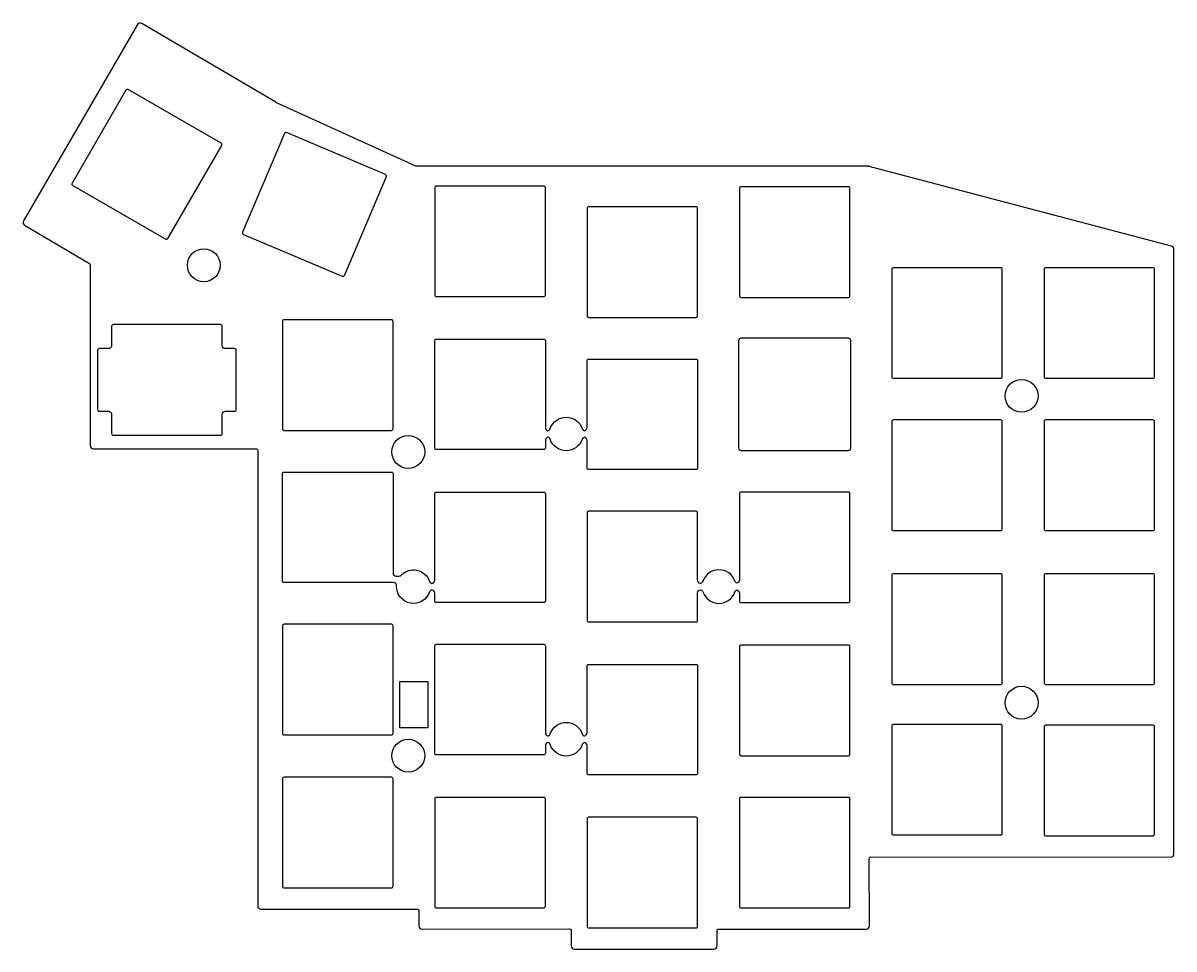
# Model space of a CAD drawing. Header units: millimetres. Extents: x -69 to 75, y -63 to 53.
import ezdxf

# ---------------------------------------------------------------- set-up
doc = ezdxf.new("R2010")
doc.units = ezdxf.units.MM
doc.layers.get('0').update_dxf_attribs({"linetype": 'CONTINUOUS'})

msp = doc.modelspace()

# ---------------------------------------------------------------- linework, layer by layer
for points in [[(36.81, -51.34), (74.21, -51.35, 0.414286), (74.61, -50.95), (74.61, 24.51, 0.340496), (74.31, 24.89), (36.61, 34.85, 0.064606), (36.5, 34.86), (-19.89, 34.86, -0.107447), (-19.97, 34.88), (-37.41, 42.84, -0.026167), (-37.43, 42.85), (-54.13, 52.69, 0.416296), (-54.68, 52.55), (-68.89, 28.04, 0.412535), (-68.75, 27.5), (-60.67, 22.75, -0.265852), (-60.57, 22.57), (-60.57, 0.01, 0.414214), (-60.17, -0.39), (-39.87, -0.39, -0.414214), (-39.67, -0.59), (-39.67, -57.44, 0.414214), (-39.27, -57.84), (-19.77, -57.84, -0.414217), (-19.57, -58.04), (-19.57, -59.94, 0.414341), (-19.17, -60.34), (-0.77, -60.33, -0.414341), (-0.57, -60.53), (-0.57, -62.43, 0.414266), (-0.17, -62.83), (17.23, -62.83, 0.414161), (17.63, -62.43), (17.63, -60.54, -0.414214), (17.83, -60.34), (36.23, -60.34, 0.414812), (36.63, -59.94), (36.61, -51.54, -0.414885)], [(-44.17, 37.46, 0.414214), (-44.25, 37.74), (-55.85, 44.44, 0.414214), (-56.13, 44.36), (-62.83, 32.76, 0.414214), (-62.75, 32.48), (-51.15, 25.78, 0.414214), (-50.87, 25.86)], [(-41.57, 26.63, 0.414214), (-41.46, 26.37), (-29.13, 21.13, 0.414214), (-28.87, 21.24), (-23.63, 33.57, 0.414214), (-23.74, 33.83), (-36.07, 39.07, 0.414214), (-36.33, 38.96)], [(-4, 18.6, 0.414214), (-3.8, 18.8), (-3.8, 32.2, 0.414214), (-4, 32.4), (-17.4, 32.4, 0.414214), (-17.6, 32.2), (-17.6, 18.8, 0.414214), (-17.4, 18.6)], [(34, 18.5, 0.414214), (34.2, 18.7), (34.2, 32.1, 0.414214), (34, 32.3), (20.6, 32.3, 0.414214), (20.4, 32.1), (20.4, 18.7, 0.414214), (20.6, 18.5)], [(15, 16, 0.414214), (15.2, 16.2), (15.2, 29.6, 0.414214), (15, 29.8), (1.6, 29.8, 0.414214), (1.4, 29.6), (1.4, 16.2, 0.414214), (1.6, 16)], [(53, 8.4, 0.414214), (53.2, 8.6), (53.2, 22, 0.414214), (53, 22.2), (39.6, 22.2, 0.414214), (39.4, 22), (39.4, 8.6, 0.414214), (39.6, 8.4)], [(72, 8.4, 0.414214), (72.2, 8.6), (72.2, 22, 0.414214), (72, 22.2), (58.6, 22.2, 0.414214), (58.4, 22), (58.4, 8.6, 0.414214), (58.6, 8.4)], [(-44.3, 1.3, 0.414214), (-44.1, 1.5), (-44.1, 3.9, -0.414214), (-43.7, 4.3), (-42.55, 4.3, 0.414214), (-42.35, 4.5), (-42.35, 11.9, 0.414214), (-42.55, 12.1), (-43.7, 12.1, -0.414214), (-44.1, 12.5), (-44.1, 14.9, 0.414214), (-44.3, 15.1), (-57.7, 15.1, 0.414214), (-57.9, 14.9), (-57.9, 12.5, -0.414214), (-58.3, 12.1), (-59.45, 12.1, 0.414214), (-59.65, 11.9), (-59.65, 4.5, 0.414214), (-59.45, 4.3), (-58.3, 4.3, -0.414214), (-57.9, 3.9), (-57.9, 1.5, 0.414214), (-57.7, 1.3)], [(-23, 1.9, 0.414214), (-22.8, 2.1), (-22.8, 15.5, 0.414214), (-23, 15.7), (-36.4, 15.7, 0.414214), (-36.6, 15.5), (-36.6, 2.1, 0.414214), (-36.4, 1.9)], [(1.4, 0.65, 0.353322), (1.08, 1.04, 0.264094), (0.79, 0.78, -0.717741), (-3.19, 0.78, 0.264094), (-3.48, 1.04, 0.353322), (-3.8, 0.65), (-3.8, -0.3, -0.414214), (-4, -0.5), (-17.4, -0.5, -0.414214), (-17.6, -0.3), (-17.6, 13.1, -0.414214), (-17.4, 13.3), (-4, 13.3, -0.414214), (-3.8, 13.1), (-3.8, 2.25, 0.353322), (-3.48, 1.86, 0.264094), (-3.19, 2.12, -0.717741), (0.79, 2.12, 0.264094), (1.08, 1.86, 0.353322), (1.4, 2.25), (1.4, 10.6, -0.414214), (1.6, 10.8), (15, 10.8, -0.414214), (15.2, 10.6), (15.2, -2.8, -0.414214), (15, -3), (1.6, -3, -0.414214), (1.4, -2.8)], [(34, -0.6, 0.414214), (34.3, -0.3), (34.3, 13.1, 0.414214), (34, 13.4), (20.6, 13.4, 0.414214), (20.3, 13.1), (20.3, -0.3, 0.414214), (20.6, -0.6)], [(53, -10.6, 0.414214), (53.2, -10.4), (53.2, 3, 0.414214), (53, 3.2), (39.6, 3.2, 0.414214), (39.4, 3), (39.4, -10.4, 0.414214), (39.6, -10.6)], [(72, -10.6, 0.414214), (72.2, -10.4), (72.2, 3, 0.414214), (72, 3.2), (58.6, 3.2, 0.414214), (58.4, 3), (58.4, -10.4, 0.414214), (58.6, -10.6)], [(-22.8, -3.5), (-22.8, -15.9, 0.414214), (-22.4, -16.3), (-22.08, -16.3, 0.208712), (-21.79, -16.17, -0.568618), (-18.26, -16.93, 0.281161), (-17.94, -17.2, 0.371294), (-17.6, -16.8), (-17.6, -6, -0.414214), (-17.4, -5.8), (-4, -5.8, -0.414214), (-3.8, -6), (-3.8, -19.4, -0.414214), (-4, -19.6), (-17.4, -19.6, -0.414214), (-17.6, -19.4), (-17.6, -18.4, 0.371294), (-17.94, -18, 0.281161), (-18.26, -18.27, -0.866453), (-22.35, -17.52, 0.425982), (-22.75, -17.1), (-36.4, -17.1, -0.414214), (-36.6, -16.9), (-36.6, -3.5, -0.414214), (-36.4, -3.3), (-23, -3.3, -0.414214)], [(34, -19.6, 0.414214), (34.2, -19.4), (34.2, -6, 0.414214), (34, -5.8), (20.6, -5.8, 0.414214), (20.4, -6), (20.4, -16.8, -0.335306), (20.11, -17.18, -0.246936), (19.84, -16.93, 0.717741), (15.86, -16.93, -0.281161), (15.54, -17.2, -0.371294), (15.2, -16.8), (15.2, -8.4, 0.414214), (15, -8.2), (1.6, -8.2, 0.414214), (1.4, -8.4), (1.4, -21.8, 0.414214), (1.6, -22), (15, -22, 0.414214), (15.2, -21.8), (15.2, -18.4, -0.371294), (15.54, -18, -0.281161), (15.86, -18.27, 0.717741), (19.84, -18.27, -0.246936), (20.11, -18.02, -0.335306), (20.4, -18.4), (20.4, -19.4, 0.414214), (20.6, -19.6)], [(53, -29.8, 0.414214), (53.2, -29.6), (53.2, -16.2, 0.414214), (53, -16), (39.6, -16, 0.414214), (39.4, -16.2), (39.4, -29.6, 0.414214), (39.6, -29.8)], [(72, -29.8, 0.414214), (72.2, -29.6), (72.2, -16.2, 0.414214), (72, -16), (58.6, -16, 0.414214), (58.4, -16.2), (58.4, -29.6, 0.414214), (58.6, -29.8)], [(-23, -36.1, 0.414214), (-22.8, -35.9), (-22.8, -22.5, 0.414214), (-23, -22.3), (-36.4, -22.3, 0.414214), (-36.6, -22.5), (-36.6, -35.9, 0.414214), (-36.4, -36.1)], [(1.4, -37.45, 0.353322), (1.08, -37.06, 0.264094), (0.79, -37.32, -0.717741), (-3.19, -37.32, 0.264094), (-3.48, -37.06, 0.353322), (-3.8, -37.45), (-3.8, -38.4, -0.414214), (-4, -38.6), (-17.4, -38.6, -0.414214), (-17.6, -38.4), (-17.6, -25, -0.414214), (-17.4, -24.8), (-4, -24.8, -0.414214), (-3.8, -25), (-3.8, -35.85, 0.353322), (-3.48, -36.24, 0.264094), (-3.19, -35.98, -0.717741), (0.79, -35.98, 0.264094), (1.08, -36.24, 0.353322), (1.4, -35.85), (1.4, -27.5, -0.414214), (1.6, -27.3), (15, -27.3, -0.414214), (15.2, -27.5), (15.2, -40.9, -0.414214), (15, -41.1), (1.6, -41.1, -0.414214), (1.4, -40.9)], [(34, -38.7, 0.414214), (34.2, -38.5), (34.2, -25.1, 0.414214), (34, -24.9), (20.6, -24.9, 0.414214), (20.4, -25.1), (20.4, -38.5, 0.414214), (20.6, -38.7)], [(53, -48.6, 0.414214), (53.2, -48.4), (53.2, -35, 0.414214), (53, -34.8), (39.6, -34.8, 0.414214), (39.4, -35), (39.4, -48.4, 0.414214), (39.6, -48.6)], [(58.6, -34.9, 0.414214), (58.4, -35.1), (58.4, -48.5, 0.414214), (58.6, -48.7), (72, -48.7, 0.414214), (72.2, -48.5), (72.2, -35.1, 0.414214), (72, -34.9)], [(-23, -55.2, 0.414214), (-22.8, -55), (-22.8, -41.6, 0.414214), (-23, -41.4), (-36.4, -41.4, 0.414214), (-36.6, -41.6), (-36.6, -55, 0.414214), (-36.4, -55.2)], [(-4, -57.7, 0.414214), (-3.8, -57.5), (-3.8, -44.1, 0.414214), (-4, -43.9), (-17.4, -43.9, 0.414214), (-17.6, -44.1), (-17.6, -57.5, 0.414214), (-17.4, -57.7)], [(34, -57.7, 0.414214), (34.2, -57.5), (34.2, -44.1, 0.414214), (34, -43.9), (20.6, -43.9, 0.414214), (20.4, -44.1), (20.4, -57.5, 0.414214), (20.6, -57.7)], [(15, -60.19, 0.414214), (15.2, -59.99), (15.2, -46.59, 0.414214), (15, -46.39), (1.6, -46.39, 0.414214), (1.4, -46.59), (1.4, -59.99, 0.414214), (1.6, -60.19)]]:
    msp.add_lwpolyline(points, format="xyb", close=True)
msp.add_lwpolyline([(-21.95, -35.24), (-21.95, -29.43), (-18.45, -29.43), (-18.45, -35.24)], close=True)
for centre in [(-46.4, 22.51), (55.6, 6.21), (-20.9, -0.79), (55.6, -32.09), (-20.9, -38.7)]:
    msp.add_circle(centre, 2.05)

doc.saveas('drawing.dxf')
